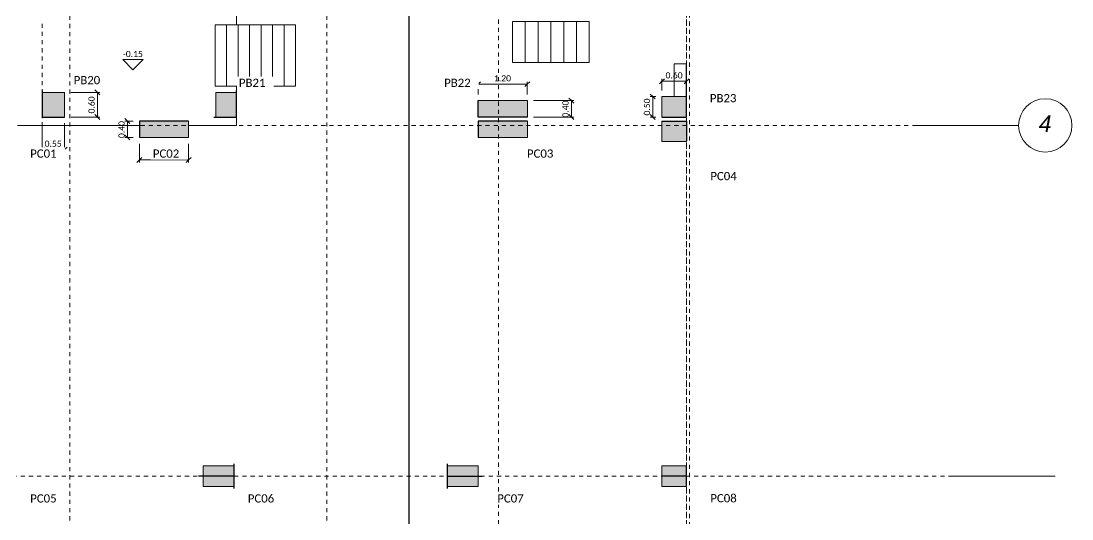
# Model space of a CAD drawing. Header units: millimetres. Extents: x -65 to 53, y -59 to 44.
# Drawn here: x 26.98 to 52.58, y 9.45 to 21.59 of the extents above; entities that cross this region are included whole.
import ezdxf

# ---------------------------------------------------------------- set-up
doc = ezdxf.new("R2010")
doc.units = ezdxf.units.MM
doc.linetypes.add('Trazo general', pattern=[0.001875, 0.00125, -0.000625])
for name, color, linetype, lineweight, true_color in [('0-AR-TXT-2', 5, 'Continuous', 5, 0x0000ff), ('00-AUX-5', 7, 'Continuous', 25, 0xff8000), ('00-AUX-6', 5, 'Trazo general', 5, 0x0000ff), ('00-AUX-7', 7, 'Trazo general', 5, 0xa80000), ('1-AR-PILARES-1', 7, 'Continuous', 5, 0xc0c0c0), ('CS-COTAS-1', 7, 'Continuous', 5, 0x544282), ('REJILLA-1', 7, 'Continuous', 5, 0x008080), ('REJILLA-2', 7, 'Trazo general', 5, 0x008080)]:
    doc.layers.add(name, color=color, linetype=linetype, lineweight=lineweight, true_color=true_color)
for name, color, linetype, lineweight in [('0-AUX', 7, 'Continuous', 5), ('1-AR-ESCALERA', 7, 'Continuous', 5), ('1-AR-PILARES', 7, 'Continuous', 5), ('1-AR-VISTA', 7, 'Continuous', 5), ('CS-COTAS-100', 7, 'Continuous', 5), ('CS-NIVELES', 7, 'Continuous', 5)]:
    doc.layers.add(name, color=color, linetype=linetype, lineweight=lineweight)
doc.layers.add('EJES DE REPLANTEO', color=30, linetype='Continuous')
doc.styles.add('Arial_I', font='ariali.ttf', dxfattribs={"height": 0.4})
doc.styles.add('Calibri', font='calibri.ttf', dxfattribs={"height": 0.2})
doc.styles.add('Calibri_1', font='calibri.ttf', dxfattribs={"height": 0.15})
doc.dimstyles.new('AIC_replanteo', dxfattribs={"dimscale": 0.3048, "dimtxt": 0.176602, "dimasz": 0.393701, "dimexe": 0.19685, "dimexo": 0.492126, "dimgap": 0.032808, "dimtad": 1, "dimrnd": 0.01, "dimzin": 0, "dimdsep": 46, "dimtxsty": 'Calibri_1', "dimblk1": 'OBLIQUE', "dimblk2": 'OBLIQUE', "dimsah": 1, "dimcen": 0.09, "dimazin": 0, "dimtfac": 1, "dimtdec": 4, "dimtix": 1, "dimtmove": 0, "dimatfit": 3, "dimfxl": 1, "dimtvp": 1, "dimtolj": 1, "dimtzin": 0, "dimarcsym": 2})

# ---------------------------------------------------------------- blocks, each defined once
blk = doc.blocks.new('Rejilla - Extremo de rejilla-3554-Planta baja - forjado 03- STR')
at = {"layer": '0-AUX'}
blk.add_circle((0, 0), 0.0065, dxfattribs=at)
blk = doc.blocks.new('Cotas de elevación - Cota vertical-26384-Planta baja - forjado 03- STR')
at = {"layer": 'CS-NIVELES'}
for p, q in [((0.00247, 0.00247), (-0.00247, 0.00247)), ((-0.00247, 0.00247), (0, 0)), ((0, 0), (0.00247, 0.00247))]:
    blk.add_line(p, q, dxfattribs=at)
blk = doc.blocks.new('DIMBLOCK67-Planta baja - forjado 03- STR')
at = {"layer": 'CS-COTAS-100', "color": 187, "true_color": 0x544282, "transparency": 16777216}
for p, q in [((28.837, 19.853), (28.19, 19.853)), ((28.837, 19.853), (28.837, 19.253)), ((28.837, 19.853), (28.897, 19.853)), ((28.837, 19.253), (28.19, 19.253)), ((28.837, 19.253), (28.897, 19.253))]:
    blk.add_line(p, q, dxfattribs=at)
at = {"layer": 'CS-COTAS-100', "color": 187, "lineweight": 15, "true_color": 0x544282, "transparency": 16777216}
for p, q in [((28.837, 19.853), (28.777, 19.913)), ((28.837, 19.853), (28.897, 19.793)), ((28.837, 19.253), (28.777, 19.313)), ((28.837, 19.253), (28.897, 19.193))]:
    blk.add_line(p, q, dxfattribs=at)
at = {"layer": 'CS-COTAS-100', "color": 0, "transparency": 16777216, "insert": (28.62, 19.34), "char_height": 0.15, "width": 0.5107, "attachment_point": 1, "rotation": 90, "line_spacing_factor": 1.158048, "style": 'Calibri_1'}
blk.add_mtext('0.60', dxfattribs=at)
blk = doc.blocks.new('_Oblique')
at = {"color": 0, "linetype": 'ByBlock', "lineweight": -2}
blk.add_line((-0.5, -0.5), (0.5, 0.5), dxfattribs=at)
blk = doc.blocks.new('DIMBLOCK68-Planta baja - forjado 03- STR')
at = {"layer": 'CS-COTAS-100', "color": 187, "true_color": 0x544282, "transparency": 16777216}
for p, q in [((27.49, 18.459), (27.49, 19.103)), ((28.04, 18.459), (28.04, 19.103)), ((27.49, 18.459), (28.04, 18.459)), ((27.49, 18.459), (27.49, 18.399)), ((28.04, 18.459), (28.04, 18.399))]:
    blk.add_line(p, q, dxfattribs=at)
at = {"layer": 'CS-COTAS-100', "color": 187, "lineweight": 15, "true_color": 0x544282, "transparency": 16777216}
for p, q in [((27.49, 18.459), (27.43, 18.399)), ((27.49, 18.459), (27.55, 18.519)), ((28.04, 18.459), (27.98, 18.399)), ((28.04, 18.459), (28.1, 18.519))]:
    blk.add_line(p, q, dxfattribs=at)
at = {"layer": 'CS-COTAS-100', "color": 0, "transparency": 16777216, "insert": (27.552, 18.677), "char_height": 0.15, "width": 0.5107, "attachment_point": 1, "line_spacing_factor": 1.158048, "style": 'Calibri_1'}
blk.add_mtext('0.55', dxfattribs=at)
blk = doc.blocks.new('DIMBLOCK71-Planta baja - forjado 03- STR')
at = {"layer": 'CS-COTAS-100', "color": 187, "true_color": 0x544282, "transparency": 16777216}
for p, q in [((29.86, 18.207), (29.86, 18.603)), ((31.06, 18.207), (31.06, 18.603)), ((29.86, 18.207), (31.06, 18.207)), ((29.86, 18.207), (29.86, 18.147)), ((31.06, 18.207), (31.06, 18.147))]:
    blk.add_line(p, q, dxfattribs=at)
at = {"layer": 'CS-COTAS-100', "color": 187, "lineweight": 15, "true_color": 0x544282, "transparency": 16777216}
for p, q in [((29.86, 18.207), (29.8, 18.147)), ((29.86, 18.207), (29.92, 18.267)), ((31.06, 18.207), (31, 18.147)), ((31.06, 18.207), (31.12, 18.267))]:
    blk.add_line(p, q, dxfattribs=at)
at = {"layer": 'CS-COTAS-100', "color": 0, "transparency": 16777216, "insert": (30.247, 18.425), "char_height": 0.15, "width": 0.5107, "attachment_point": 1, "line_spacing_factor": 1.158048, "style": 'Calibri_1'}
blk.add_mtext('1.20', dxfattribs=at)
blk = doc.blocks.new('DIMBLOCK72-Planta baja - forjado 03- STR')
at = {"layer": 'CS-COTAS-100', "color": 187, "lineweight": 15, "true_color": 0x544282, "transparency": 16777216}
for p, q in [((29.569, 19.153), (29.509, 19.213)), ((29.569, 19.153), (29.629, 19.093)), ((29.569, 18.753), (29.509, 18.813)), ((29.569, 18.753), (29.629, 18.693))]:
    blk.add_line(p, q, dxfattribs=at)
at = {"layer": 'CS-COTAS-100', "color": 187, "true_color": 0x544282, "transparency": 16777216}
for p, q in [((29.569, 19.153), (29.509, 19.153)), ((29.569, 18.753), (29.569, 19.153)), ((29.569, 19.153), (29.71, 19.153)), ((29.569, 18.753), (29.509, 18.753)), ((29.569, 18.753), (29.71, 18.753))]:
    blk.add_line(p, q, dxfattribs=at)
at = {"layer": 'CS-COTAS-100', "color": 0, "transparency": 16777216, "insert": (29.351, 18.74), "char_height": 0.15, "width": 0.5107, "attachment_point": 1, "rotation": 90, "line_spacing_factor": 1.158048, "style": 'Calibri_1'}
blk.add_mtext('0.40', dxfattribs=at)
blk = doc.blocks.new('DIMBLOCK73-Planta baja - forjado 03- STR')
at = {"layer": 'CS-COTAS-100', "color": 187, "lineweight": 15, "true_color": 0x544282, "transparency": 16777216}
for p, q in [((38.11, 20.053), (38.05, 19.993)), ((38.11, 20.053), (38.17, 20.113)), ((39.31, 20.053), (39.25, 19.993)), ((39.31, 20.053), (39.37, 20.113))]:
    blk.add_line(p, q, dxfattribs=at)
at = {"layer": 'CS-COTAS-100', "color": 187, "true_color": 0x544282, "transparency": 16777216}
for p, q in [((38.11, 20.053), (38.11, 20.113)), ((38.11, 20.053), (39.31, 20.053)), ((38.11, 20.053), (38.11, 19.803)), ((39.31, 20.053), (39.31, 20.113)), ((39.31, 20.053), (39.31, 19.803))]:
    blk.add_line(p, q, dxfattribs=at)
at = {"layer": 'CS-COTAS-100', "color": 0, "transparency": 16777216, "insert": (38.497, 20.271), "char_height": 0.15, "width": 0.5107, "attachment_point": 1, "line_spacing_factor": 1.158048, "style": 'Calibri_1'}
blk.add_mtext('1.20', dxfattribs=at)
blk = doc.blocks.new('DIMBLOCK74-Planta baja - forjado 03- STR')
at = {"layer": 'CS-COTAS-100', "color": 187, "lineweight": 15, "true_color": 0x544282, "transparency": 16777216}
for p, q in [((40.382, 19.653), (40.322, 19.713)), ((40.382, 19.653), (40.442, 19.593)), ((40.382, 19.253), (40.322, 19.313)), ((40.382, 19.253), (40.442, 19.193))]:
    blk.add_line(p, q, dxfattribs=at)
at = {"layer": 'CS-COTAS-100', "color": 187, "true_color": 0x544282, "transparency": 16777216}
for p, q in [((40.382, 19.653), (39.46, 19.653)), ((40.382, 19.653), (40.382, 19.253)), ((40.382, 19.653), (40.442, 19.653)), ((40.382, 19.253), (39.46, 19.253)), ((40.382, 19.253), (40.442, 19.253))]:
    blk.add_line(p, q, dxfattribs=at)
at = {"layer": 'CS-COTAS-100', "color": 0, "transparency": 16777216, "insert": (40.164, 19.24), "char_height": 0.15, "width": 0.5107, "attachment_point": 1, "rotation": 90, "line_spacing_factor": 1.158048, "style": 'Calibri_1'}
blk.add_mtext('0.40', dxfattribs=at)
blk = doc.blocks.new('DIMBLOCK75-Planta baja - forjado 03- STR')
at = {"layer": 'CS-COTAS-100', "color": 187, "lineweight": 15, "true_color": 0x544282, "transparency": 16777216}
for p, q in [((42.59, 20.125), (42.53, 20.065)), ((42.59, 20.125), (42.65, 20.185)), ((43.19, 20.125), (43.13, 20.065)), ((43.19, 20.125), (43.25, 20.185))]:
    blk.add_line(p, q, dxfattribs=at)
at = {"layer": 'CS-COTAS-100', "color": 187, "true_color": 0x544282, "transparency": 16777216}
for p, q in [((42.59, 20.125), (42.59, 20.185)), ((42.59, 20.125), (43.19, 20.125)), ((42.59, 20.125), (42.59, 19.903)), ((43.19, 20.125), (43.19, 20.185)), ((43.19, 20.125), (43.19, 19.903))]:
    blk.add_line(p, q, dxfattribs=at)
at = {"layer": 'CS-COTAS-100', "color": 0, "transparency": 16777216, "insert": (42.677, 20.343), "char_height": 0.15, "width": 0.5107, "attachment_point": 1, "line_spacing_factor": 1.158048, "style": 'Calibri_1'}
blk.add_mtext('0.60', dxfattribs=at)
blk = doc.blocks.new('DIMBLOCK76-Planta baja - forjado 03- STR')
at = {"layer": 'CS-COTAS-100', "color": 187, "lineweight": 15, "true_color": 0x544282, "transparency": 16777216}
for p, q in [((42.366, 19.753), (42.306, 19.813)), ((42.366, 19.753), (42.426, 19.693)), ((42.366, 19.253), (42.306, 19.313)), ((42.366, 19.253), (42.426, 19.193))]:
    blk.add_line(p, q, dxfattribs=at)
at = {"layer": 'CS-COTAS-100', "color": 187, "true_color": 0x544282, "transparency": 16777216}
for p, q in [((42.366, 19.753), (42.306, 19.753)), ((42.366, 19.753), (42.366, 19.253)), ((42.366, 19.753), (42.44, 19.753)), ((42.366, 19.253), (42.306, 19.253)), ((42.366, 19.253), (42.44, 19.253))]:
    blk.add_line(p, q, dxfattribs=at)
at = {"layer": 'CS-COTAS-100', "color": 0, "transparency": 16777216, "insert": (42.148, 19.29), "char_height": 0.15, "width": 0.5107, "attachment_point": 1, "rotation": 90, "line_spacing_factor": 1.158048, "style": 'Calibri_1'}
blk.add_mtext('0.50', dxfattribs=at)

msp = doc.modelspace()

# ---------------------------------------------------------------- hatches: boundary and pattern name
at = {"layer": '1-AR-PILARES-1'}
for points in [[(28.04008, 19.25299), (28.04008, 19.85299), (27.49008, 19.85299), (27.49008, 19.25299)], [(32.22508, 19.25299), (32.22508, 19.85299), (31.72508, 19.85299), (31.72508, 19.25299)], [(42.59008, 19.25299), (43.19008, 19.25299), (43.19008, 19.75299), (42.59008, 19.75299)], [(39.31008, 19.25299), (39.31008, 19.65299), (38.11008, 19.65299), (38.11008, 19.25299)], [(31.06008, 18.75299), (31.06008, 19.15299), (29.86008, 19.15299), (29.86008, 18.75299)], [(39.31008, 18.75299), (39.31008, 19.15299), (38.11008, 19.15299), (38.11008, 18.75299)], [(42.59008, 18.65305), (43.19008, 18.65305), (43.19008, 19.15305), (42.59008, 19.15305)], [(31.41008, 10.24799), (32.16008, 10.24799), (32.16008, 10.74799), (31.41008, 10.74799)], [(37.36008, 10.24799), (38.11008, 10.24799), (38.11008, 10.74799), (37.36008, 10.74799)], [(43.19008, 10.24799), (43.19008, 10.74799), (42.59008, 10.74799), (42.59008, 10.24799)]]:
    msp.add_hatch(color=256, dxfattribs=at).paths.add_polyline_path(points)

# ---------------------------------------------------------------- linework, layer by layer
at = {"layer": '00-AUX-5'}
for p, q in [((43.19008, 19.25299), (43.19008, 20.52799)), ((27.49008, 19.90299), (27.49008, 19.25299)), ((32.22508, 19.25299), (32.22508, 19.90299)), ((38.11008, 19.25299), (38.11008, 19.65299)), ((27.49008, 19.25299), (28.04008, 19.25299)), ((31.67508, 19.25299), (32.22508, 19.25299)), ((39.31008, 19.25299), (38.11008, 19.25299)), ((42.59008, 19.25299), (43.19008, 19.25299)), ((31.06008, 19.15299), (29.86008, 19.15299)), ((29.86008, 19.15299), (29.86008, 18.75299)), ((39.31008, 19.15299), (38.11008, 19.15299)), ((38.11008, 19.15299), (38.11008, 18.75299)), ((42.59008, 19.15305), (43.19008, 19.15305)), ((43.19008, 19.15305), (43.19008, 18.67305)), ((32.16008, 10.79799), (32.16008, 10.19799)), ((37.36008, 10.79799), (37.36008, 10.19799)), ((32.16008, 10.49799), (31.30008, 10.49799)), ((37.36008, 10.49799), (38.21008, 10.49799)), ((43.18008, 10.49799), (42.58008, 10.49799)), ((43.18008, 10.74799), (43.18008, 10.24799))]:
    msp.add_line(p, q, dxfattribs=at)
at = {"layer": '00-AUX-6'}
for p, q in [((43.19008, 35.97799), (43.19008, -52.84245)), ((43.26008, 35.97799), (43.26008, -52.84245))]:
    msp.add_line(p, q, dxfattribs=at)
at = {"layer": '00-AUX-7'}
msp.add_line((27.49008, 21.52799), (27.49008, 19.04799), dxfattribs=at)
at = {"layer": '1-AR-ESCALERA'}
for p, q in [((38.94508, 21.57799), (38.94508, 20.57799)), ((38.94508, 21.57799), (40.82008, 21.57799)), ((38.94508, 21.57799), (38.94508, 20.57799)), ((39.25758, 21.57799), (39.25758, 20.57799)), ((39.57008, 21.57799), (39.57008, 20.57799)), ((39.88258, 21.57799), (39.88258, 20.57799)), ((40.19508, 21.57799), (40.19508, 20.57799)), ((40.50758, 21.57799), (40.50758, 20.57799)), ((40.82008, 21.57799), (40.82008, 20.57799)), ((31.70404, 21.50299), (31.70404, 20.00299)), ((31.70404, 21.50299), (33.66404, 21.50299)), ((31.70404, 21.50299), (31.70404, 20.00299)), ((31.98404, 21.50299), (31.98404, 20.00299)), ((32.26404, 21.50299), (32.26404, 20.00299)), ((32.54404, 21.50299), (32.54404, 20.00299)), ((32.82404, 21.50299), (32.82404, 20.00299)), ((33.10404, 21.50299), (33.10404, 20.00299)), ((33.38404, 21.50299), (33.38404, 20.00299)), ((33.66404, 21.50299), (33.66404, 20.00299)), ((38.94508, 20.57799), (40.82008, 20.57799)), ((31.70404, 20.00299), (33.66404, 20.00299))]:
    msp.add_line(p, q, dxfattribs=at)
at = {"layer": '1-AR-PILARES'}
for p, q in [((42.89008, 20.55299), (43.19008, 20.55299)), ((42.89008, 20.55299), (42.89008, 19.75299)), ((43.19008, 20.55299), (43.19008, 19.75299)), ((28.04008, 19.85299), (27.49008, 19.85299)), ((27.49008, 19.85299), (27.49008, 19.25299)), ((28.04008, 19.25299), (28.04008, 19.85299)), ((32.22508, 19.85299), (31.72508, 19.85299)), ((31.72508, 19.85299), (31.72508, 19.25299)), ((32.22508, 19.25299), (32.22508, 19.85299)), ((43.19008, 19.75299), (42.59008, 19.75299)), ((42.59008, 19.75299), (42.59008, 19.25299)), ((43.19008, 19.25299), (43.19008, 19.75299)), ((38.11008, 19.65299), (39.31008, 19.65299)), ((38.11008, 19.25299), (38.11008, 19.65299)), ((39.31008, 19.65299), (38.11008, 19.65299)), ((38.11008, 19.65299), (38.11008, 19.25299)), ((39.31008, 19.25299), (39.31008, 19.65299)), ((39.31008, 19.25299), (39.31008, 19.65299)), ((27.49008, 19.25299), (28.04008, 19.25299)), ((31.72508, 19.25299), (32.22508, 19.25299)), ((38.11008, 19.25299), (39.31008, 19.25299)), ((38.11008, 19.25299), (39.31008, 19.25299)), ((42.59008, 19.25299), (43.19008, 19.25299)), ((29.86008, 19.15299), (31.06008, 19.15299)), ((29.86008, 18.75299), (29.86008, 19.15299)), ((31.06008, 19.15299), (29.86008, 19.15299)), ((29.86008, 19.15299), (29.86008, 18.75299)), ((31.06008, 18.75299), (31.06008, 19.15299)), ((31.06008, 18.75299), (31.06008, 19.15299)), ((38.11008, 19.15299), (39.31008, 19.15299)), ((38.11008, 18.75299), (38.11008, 19.15299)), ((39.31008, 19.15299), (38.11008, 19.15299)), ((38.11008, 19.15299), (38.11008, 18.75299)), ((39.31008, 18.75299), (39.31008, 19.15299)), ((39.31008, 18.75299), (39.31008, 19.15299)), ((43.19008, 19.15305), (42.59008, 19.15305)), ((42.59008, 19.15305), (42.59008, 18.65305)), ((43.19008, 18.65305), (43.19008, 19.15305)), ((29.86008, 18.75299), (31.06008, 18.75299)), ((29.86008, 18.75299), (31.06008, 18.75299)), ((38.11008, 18.75299), (39.31008, 18.75299)), ((38.11008, 18.75299), (39.31008, 18.75299)), ((42.59008, 18.65305), (43.19008, 18.65305)), ((32.16008, 10.74799), (31.41008, 10.74799)), ((31.41008, 10.74799), (31.41008, 10.24799)), ((32.16008, 10.24799), (32.16008, 10.74799)), ((38.11008, 10.74799), (37.36008, 10.74799)), ((37.36008, 10.74799), (37.36008, 10.24799)), ((38.11008, 10.24799), (38.11008, 10.74799)), ((43.19008, 10.74799), (42.59008, 10.74799)), ((42.59008, 10.74799), (42.59008, 10.24799)), ((43.19008, 10.24799), (43.19008, 10.74799)), ((31.41008, 10.24799), (32.16008, 10.24799)), ((37.36008, 10.24799), (38.11008, 10.24799)), ((42.59008, 10.24799), (43.19008, 10.24799))]:
    msp.add_line(p, q, dxfattribs=at)
at = {"layer": '1-AR-VISTA'}
for p, q in [((32.22508, 21.75299), (32.22508, 21.50299)), ((32.22508, 20.00299), (32.22508, 19.85299)), ((32.22508, 19.25299), (32.22508, 19.04799)), ((29.86008, 19.04799), (26.93008, 19.04799)), ((32.22508, 19.04799), (31.06008, 19.04799))]:
    msp.add_line(p, q, dxfattribs=at)
at = {"layer": 'EJES DE REPLANTEO'}
msp.add_line((36.43008, -1.66903), (36.43008, 40.43941), dxfattribs=at)
at = {"layer": 'REJILLA-1'}
for p, q in [((48.77676, 19.04799), (51.27676, 19.04799)), ((52.17008, 10.49799), (49.67008, 10.49799))]:
    msp.add_line(p, q, dxfattribs=at)
at = {"layer": 'REJILLA-2'}
for p, q in [((28.17008, -55.77901), (28.17008, 40.60006)), ((34.43008, -55.77901), (34.43008, 40.60006)), ((38.61008, -55.47208), (38.61008, 40.60006)), ((43.19008, -55.47208), (43.19008, 40.60006)), ((-61.70992, 19.04799), (48.77676, 19.04799)), ((49.67008, 10.49799), (25.3916, 10.49799))]:
    msp.add_line(p, q, dxfattribs=at)

# ---------------------------------------------------------------- block references
at = {"layer": '0-AUX', "xscale": 99.99999999999993, "yscale": 99.99999999999993, "zscale": 99.99999999999993, "rotation": 269.9999999999994}
msp.add_blockref('Rejilla - Extremo de rejilla-3554-Planta baja - forjado 03- STR', (51.92676, 19.04799), dxfattribs=at)
at = {"layer": 'CS-NIVELES', "xscale": 99.99999999999993, "yscale": 99.99999999999993, "zscale": 99.99999999999993}
msp.add_blockref('Cotas de elevación - Cota vertical-26384-Planta baja - forjado 03- STR', (29.70394, 20.40635), dxfattribs=at)

# ---------------------------------------------------------------- texts
at = {"layer": '0-AR-TXT-2', "char_height": 0.2, "width": 0.7936706, "attachment_point": 1, "style": 'Calibri', "bg_fill": 3, "box_fill_scale": 1.25, "bg_fill_color": 256, "bg_fill_true_color": 13158600, "bg_fill_transparency": 0}
for s, insert in [('PB23', (43.75695, 19.81248)), ('PC03', (39.30077, 18.46149)), ('PC04', (43.76723, 17.91308)), ('PC06', (32.50077, 10.05649)), ('PC08', (43.76723, 10.06126))]:
    msp.add_mtext(s, dxfattribs=dict(at, insert=insert))
at = {"layer": 'CS-NIVELES', "insert": (29.45759, 20.86425), "char_height": 0.15, "width": 0.5912343, "attachment_point": 1, "line_spacing_factor": 1.158048, "style": 'Calibri_1'}
msp.add_mtext('-0.15', dxfattribs=at)

# ---------------------------------------------------------------- dimensions: what is measured, and where the dimension line sits
at = {"layer": 'CS-COTAS-1'}
for base, p1, p2, override, picture, middle in [((39.31008, 20.05325), (38.11008, 19.65299), (39.31008, 19.65299), {"dimpost": '<>', "dimfxl": 1.2}, 'DIMBLOCK73-Planta baja - forjado 03- STR', (38.71008, 20.1401)), ((43.19008, 20.12496), (42.59008, 19.75299), (43.19008, 19.75299), {"dimpost": '<>', "dimfxl": 0.6}, 'DIMBLOCK75-Planta baja - forjado 03- STR', (42.89008, 20.21181)), ((28.04008, 18.45949), (27.49008, 19.25299), (28.04008, 19.25299), {"dimpost": '<>', "dimfxl": 0.55}, 'DIMBLOCK68-Planta baja - forjado 03- STR', (27.76508, 18.54634)), ((31.06008, 18.20747), (29.86008, 18.75299), (31.06008, 18.75299), {"dimpost": '<>', "dimfxl": 1.2}, 'DIMBLOCK71-Planta baja - forjado 03- STR', (30.46008, 18.29432))]:
    dim = msp.add_linear_dim(base=base, p1=p1, p2=p2, dimstyle='AIC_replanteo', override=override, dxfattribs=at)
    dim.commit()
    dim.dimension.update_dxf_attribs({"geometry": picture, "text_midpoint": middle})
for base, p1, p2, override, picture, middle in [((28.83741, 19.25299), (28.04008, 19.85299), (28.04008, 19.25299), {"dimpost": '<>', "dimfxl": 0.6}, 'DIMBLOCK67-Planta baja - forjado 03- STR', (28.75056, 19.55299)), ((40.38178, 19.25299), (39.31008, 19.65299), (39.31008, 19.25299), {"dimpost": '<>', "dimfxl": 0.4}, 'DIMBLOCK74-Planta baja - forjado 03- STR', (40.29494, 19.45299)), ((42.3657, 19.25299), (42.59008, 19.75299), (42.59008, 19.25299), {"dimpost": '<>', "dimfxl": 0.5}, 'DIMBLOCK76-Planta baja - forjado 03- STR', (42.27885, 19.50299)), ((29.56853, 19.15299), (29.86008, 18.75299), (29.86008, 19.15299), {"dimpost": '<>', "dimfxl": 0.4}, 'DIMBLOCK72-Planta baja - forjado 03- STR', (29.48169, 18.95299))]:
    dim = msp.add_linear_dim(base=base, p1=p1, p2=p2, angle=90, dimstyle='AIC_replanteo', override=override, dxfattribs=at)
    dim.commit()
    dim.dimension.update_dxf_attribs({"geometry": picture, "text_midpoint": middle})

# ---------------------------------------------------------------- next in the draw order: texts
at = {"layer": '0-AR-TXT-2', "char_height": 0.2, "width": 0.7936706, "attachment_point": 1, "style": 'Calibri', "bg_fill": 3, "box_fill_scale": 1.25, "bg_fill_color": 256, "bg_fill_true_color": 13158600, "bg_fill_transparency": 0}
for s, insert in [('PB20', (28.25921, 20.2523)), ('PB21', (32.28417, 20.1873)), ('PB22', (37.28417, 20.1873)), ('PC01', (27.20077, 18.46149)), ('PC02', (30.1876, 18.46149)), ('PC05', (27.20077, 10.05649)), ('PC07', (38.57805, 10.05649))]:
    msp.add_mtext(s, dxfattribs=dict(at, insert=insert))
at = {"layer": '0-AUX', "insert": (51.7669, 19.29077), "char_height": 0.4, "width": 0.3767931, "attachment_point": 1, "style": 'Arial_I', "bg_fill": 3, "box_fill_scale": 1.25, "bg_fill_color": 256, "bg_fill_true_color": 13158600, "bg_fill_transparency": 0}
msp.add_mtext('\\fArial|b0|i1|c0|p34|;4', dxfattribs=at)

doc.saveas('drawing.dxf')
